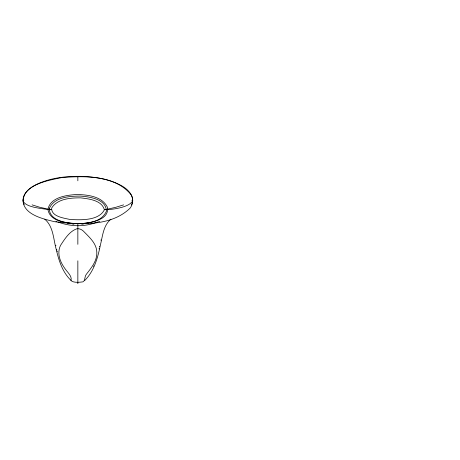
<?xml version="1.0" encoding="UTF-8"?>
<svg xmlns="http://www.w3.org/2000/svg" width="460" height="460" viewBox="0 0 460 460"><rect width="100%" height="100%" fill="white"/><g stroke="black" fill="none" stroke-linecap="round" stroke-linejoin="round"><path stroke-width="0.69" d="M23.017 199.772C22.856 214.751 43.706 219.064 54.723 221.726C79.189 224.808 110.969 226.74 130.088 208.167C131.341 206.482 132.227 204.51 132.543 202.429C132.681 201.94 132.727 199.508 132.675 201.095M132.687 200.405L132.681 201.031L132.675 200.037L132.238 202.929M132.681 199.772C132.652 199.174 132.014 195.948 131.031 194.718C115.213 175.168 84.513 175.743 61.692 177.6C49.801 180.084 20.706 184.782 23.454 202.929M23 200.416L23.023 200.088L23.822 200.675M132.681 200.87C129.191 207.661 111.009 209.702 105.547 209.714M104.328 209.662C101.792 200.209 88.717 198.818 80.592 197.863C70.656 197.823 57.448 198.674 51.669 208.012C50.997 216.591 63.992 218.074 70.018 219.477C80.586 220.024 98.814 220.955 104.466 209.668M100.941 240.321L101.039 239.861M99.567 246.807L99.688 246.272M99.084 248.969L99.205 248.429M70.978 280.491C71.938 277.38 69.638 274.597 67.827 272.274C61.64 265.058 55.982 254.961 60.49 245.45C64.647 239.177 69.402 231.294 76.9 228.764C79.908 228.292 82.714 230.126 84.588 232.329C90.039 237.883 96.646 243.863 96.818 252.27C97.181 260.803 91.523 267.593 86.612 273.936C83.737 276.609 86.325 282.555 80.856 282.101C77.947 282.377 74.807 282.538 72.07 281.382C63.032 273.47 59.035 261.424 56.413 250.05C53.325 239.717 53.705 226.728 44.758 219.173M132.198 203.055L131.807 204.108M93.575 266.351L93.788 265.874M131.64 204.453L131.347 204.976M84.755 280.473C94.38 270.848 97.882 257.203 100.573 244.283C102.689 235.572 103.465 225.25 110.935 219.173M131.876 200.675L132.681 200.169M123.596 204.873L115.909 207.27L105.265 209.668M99.78 221.409L98.434 221.812M97.112 222.186L97.773 222.002M96.456 222.37C83.858 227.154 70.478 226.625 57.925 222.002M88.487 222.881L86.261 223.359M83.996 223.824L81.794 224.244M51.365 209.656C50.473 209.708 49.364 209.737 48.685 209.72C42.182 208.328 26.312 207.742 23.017 201.072M132.681 199.83C132.555 194.062 126.983 188.675 121.779 185.846C109.589 179.026 95.37 176.91 81.587 176.358C66.562 176.053 51.106 177.732 37.318 184.046C30.883 187.042 23.391 192.475 23.017 199.841M104.891 209.691L104.523 209.668M73.951 224.25L71.956 223.876M50.433 209.668L39.784 207.27L32.096 204.873M70.127 223.502L67.206 222.881M55.919 221.409L56.591 221.611M24.138 204.614L23.494 203.055M57.132 251.166L57.27 251.723M56.741 249.515L56.867 250.062M55.781 245.214L55.896 245.743M77.849 176.329L77.849 180.791M77.849 223.819L77.849 244.329M77.849 260.826L77.849 283.693M47.897 209.449C50.215 223.209 70.713 223.295 80.995 223.669C89.849 222.784 109.79 220.426 107.398 207.178C101.999 196.259 87.555 194.712 76.688 194.517C66.436 195.149 50.312 197.162 47.897 209.449M49.237 208.639C49.663 220.725 65.797 222.922 75.267 223.686C86.164 223.652 101.654 222.715 106.455 211.128C106.036 199.042 89.901 196.84 80.431 196.081C69.535 196.115 54.044 197.047 49.237 208.639"/></g></svg>
